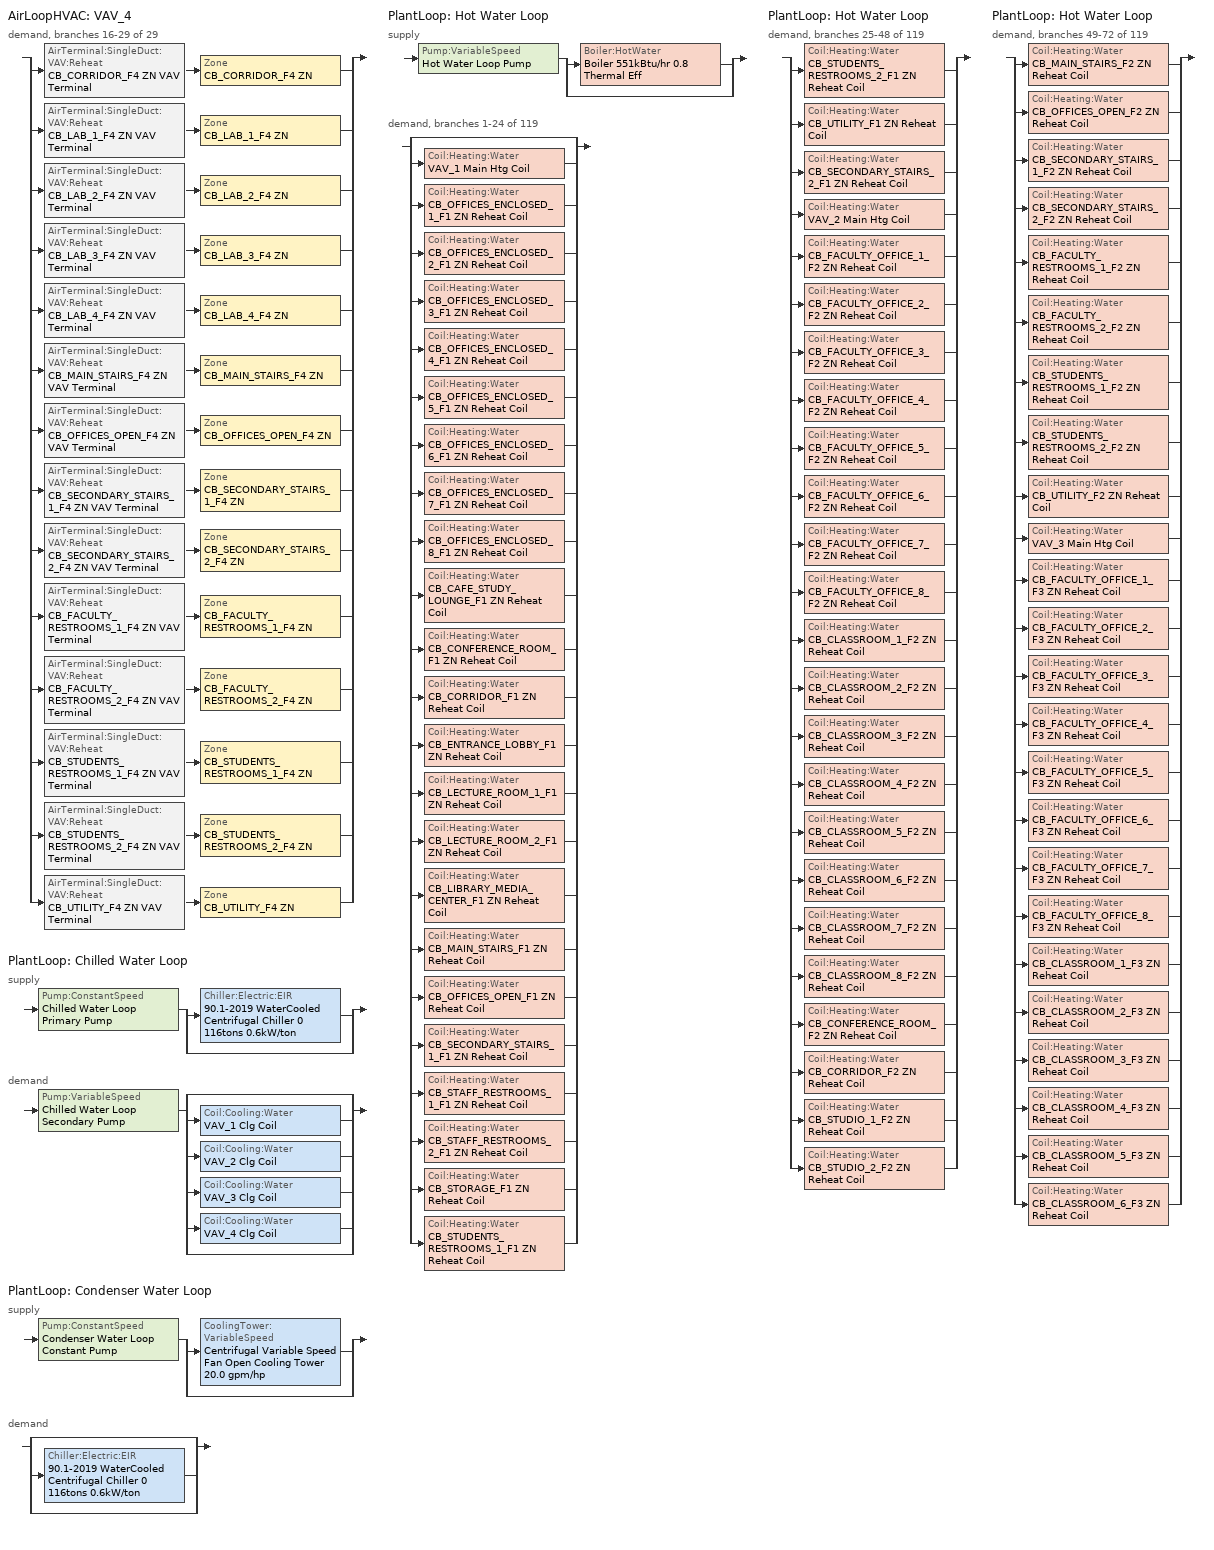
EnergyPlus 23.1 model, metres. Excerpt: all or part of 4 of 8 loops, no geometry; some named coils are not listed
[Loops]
AirLoopHVAC 'VAV_4'
 demand, branches 16-29 of 29: split
  | AirTerminal:SingleDuct:VAV:Reheat 'CB_CORRIDOR_F4 ZN VAV Terminal' > Zone 'CB_CORRIDOR_F4 ZN'
  | AirTerminal:SingleDuct:VAV:Reheat 'CB_LAB_1_F4 ZN VAV Terminal' > Zone 'CB_LAB_1_F4 ZN'
  | AirTerminal:SingleDuct:VAV:Reheat 'CB_LAB_2_F4 ZN VAV Terminal' > Zone 'CB_LAB_2_F4 ZN'
  | AirTerminal:SingleDuct:VAV:Reheat 'CB_LAB_3_F4 ZN VAV Terminal' > Zone 'CB_LAB_3_F4 ZN'
  | AirTerminal:SingleDuct:VAV:Reheat 'CB_LAB_4_F4 ZN VAV Terminal' > Zone 'CB_LAB_4_F4 ZN'
  | AirTerminal:SingleDuct:VAV:Reheat 'CB_MAIN_STAIRS_F4 ZN VAV Terminal' > Zone 'CB_MAIN_STAIRS_F4 ZN'
  | AirTerminal:SingleDuct:VAV:Reheat 'CB_OFFICES_OPEN_F4 ZN VAV Terminal' > Zone 'CB_OFFICES_OPEN_F4 ZN'
  | AirTerminal:SingleDuct:VAV:Reheat 'CB_SECONDARY_STAIRS_1_F4 ZN VAV Terminal' > Zone 'CB_SECONDARY_STAIRS_1_F4 ZN'
  | AirTerminal:SingleDuct:VAV:Reheat 'CB_SECONDARY_STAIRS_2_F4 ZN VAV Terminal' > Zone 'CB_SECONDARY_STAIRS_2_F4 ZN'
  | AirTerminal:SingleDuct:VAV:Reheat 'CB_FACULTY_RESTROOMS_1_F4 ZN VAV Terminal' > Zone 'CB_FACULTY_RESTROOMS_1_F4 ZN'
  | AirTerminal:SingleDuct:VAV:Reheat 'CB_FACULTY_RESTROOMS_2_F4 ZN VAV Terminal' > Zone 'CB_FACULTY_RESTROOMS_2_F4 ZN'
  | AirTerminal:SingleDuct:VAV:Reheat 'CB_STUDENTS_RESTROOMS_1_F4 ZN VAV Terminal' > Zone 'CB_STUDENTS_RESTROOMS_1_F4 ZN'
  | AirTerminal:SingleDuct:VAV:Reheat 'CB_STUDENTS_RESTROOMS_2_F4 ZN VAV Terminal' > Zone 'CB_STUDENTS_RESTROOMS_2_F4 ZN'
  | AirTerminal:SingleDuct:VAV:Reheat 'CB_UTILITY_F4 ZN VAV Terminal' > Zone 'CB_UTILITY_F4 ZN'
PlantLoop 'Chilled Water Loop'
 supply: Pump:ConstantSpeed 'Chilled Water Loop Primary Pump' > split
  | Chiller:Electric:EIR '90.1-2019 WaterCooled  Centrifugal Chiller 0 116tons 0.6kW/ton'
  | bypass
 demand: Pump:VariableSpeed 'Chilled Water Loop Secondary Pump' > split
  | bypass
  | Coil:Cooling:Water 'VAV_1 Clg Coil'
  | Coil:Cooling:Water 'VAV_2 Clg Coil'
  | Coil:Cooling:Water 'VAV_3 Clg Coil'
  | Coil:Cooling:Water 'VAV_4 Clg Coil'
  | bypass
PlantLoop 'Condenser Water Loop'
 supply: Pump:ConstantSpeed 'Condenser Water Loop Constant Pump' > split
  | CoolingTower:VariableSpeed 'Centrifugal Variable Speed Fan Open Cooling Tower 20.0 gpm/hp'
  | bypass
 demand: split
  | bypass
  | Chiller:Electric:EIR '90.1-2019 WaterCooled  Centrifugal Chiller 0 116tons 0.6kW/ton'
  | bypass
PlantLoop 'Hot Water Loop'
 supply: Pump:VariableSpeed 'Hot Water Loop Pump' > split
  | Boiler:HotWater 'Boiler 551kBtu/hr 0.8 Thermal Eff'
  | bypass
 demand, branches 1-24 of 119: split
  | bypass
  | Coil:Heating:Water 'VAV_1 Main Htg Coil'
  | Coil:Heating:Water 'CB_OFFICES_ENCLOSED_1_F1 ZN Reheat Coil'
  | Coil:Heating:Water 'CB_OFFICES_ENCLOSED_2_F1 ZN Reheat Coil'
  | Coil:Heating:Water 'CB_OFFICES_ENCLOSED_3_F1 ZN Reheat Coil'
  | Coil:Heating:Water 'CB_OFFICES_ENCLOSED_4_F1 ZN Reheat Coil'
  | Coil:Heating:Water 'CB_OFFICES_ENCLOSED_5_F1 ZN Reheat Coil'
  | Coil:Heating:Water 'CB_OFFICES_ENCLOSED_6_F1 ZN Reheat Coil'
  | Coil:Heating:Water 'CB_OFFICES_ENCLOSED_7_F1 ZN Reheat Coil'
  | Coil:Heating:Water 'CB_OFFICES_ENCLOSED_8_F1 ZN Reheat Coil'
  | Coil:Heating:Water 'CB_CAFE_STUDY_LOUNGE_F1 ZN Reheat Coil'
  | Coil:Heating:Water 'CB_CONFERENCE_ROOM_F1 ZN Reheat Coil'
  | Coil:Heating:Water 'CB_CORRIDOR_F1 ZN Reheat Coil'
  | Coil:Heating:Water 'CB_ENTRANCE_LOBBY_F1 ZN Reheat Coil'
  | Coil:Heating:Water 'CB_LECTURE_ROOM_1_F1 ZN Reheat Coil'
  | Coil:Heating:Water 'CB_LECTURE_ROOM_2_F1 ZN Reheat Coil'
  | Coil:Heating:Water 'CB_LIBRARY_MEDIA_CENTER_F1 ZN Reheat Coil'
  | Coil:Heating:Water 'CB_MAIN_STAIRS_F1 ZN Reheat Coil'
  | Coil:Heating:Water 'CB_OFFICES_OPEN_F1 ZN Reheat Coil'
  | Coil:Heating:Water 'CB_SECONDARY_STAIRS_1_F1 ZN Reheat Coil'
  | Coil:Heating:Water 'CB_STAFF_RESTROOMS_1_F1 ZN Reheat Coil'
  | Coil:Heating:Water 'CB_STAFF_RESTROOMS_2_F1 ZN Reheat Coil'
  | Coil:Heating:Water 'CB_STORAGE_F1 ZN Reheat Coil'
  | Coil:Heating:Water 'CB_STUDENTS_RESTROOMS_1_F1 ZN Reheat Coil'
PlantLoop 'Hot Water Loop'
 demand, branches 25-48 of 119: split
  | Coil:Heating:Water 'CB_STUDENTS_RESTROOMS_2_F1 ZN Reheat Coil'
  | Coil:Heating:Water 'CB_UTILITY_F1 ZN Reheat Coil'
  | Coil:Heating:Water 'CB_SECONDARY_STAIRS_2_F1 ZN Reheat Coil'
  | Coil:Heating:Water 'VAV_2 Main Htg Coil'
  | Coil:Heating:Water 'CB_FACULTY_OFFICE_1_F2 ZN Reheat Coil'
  | Coil:Heating:Water 'CB_FACULTY_OFFICE_2_F2 ZN Reheat Coil'
  | Coil:Heating:Water 'CB_FACULTY_OFFICE_3_F2 ZN Reheat Coil'
  | Coil:Heating:Water 'CB_FACULTY_OFFICE_4_F2 ZN Reheat Coil'
  | Coil:Heating:Water 'CB_FACULTY_OFFICE_5_F2 ZN Reheat Coil'
  | Coil:Heating:Water 'CB_FACULTY_OFFICE_6_F2 ZN Reheat Coil'
  | Coil:Heating:Water 'CB_FACULTY_OFFICE_7_F2 ZN Reheat Coil'
  | Coil:Heating:Water 'CB_FACULTY_OFFICE_8_F2 ZN Reheat Coil'
  | Coil:Heating:Water 'CB_CLASSROOM_1_F2 ZN Reheat Coil'
  | Coil:Heating:Water 'CB_CLASSROOM_2_F2 ZN Reheat Coil'
  | Coil:Heating:Water 'CB_CLASSROOM_3_F2 ZN Reheat Coil'
  | Coil:Heating:Water 'CB_CLASSROOM_4_F2 ZN Reheat Coil'
  | Coil:Heating:Water 'CB_CLASSROOM_5_F2 ZN Reheat Coil'
  | Coil:Heating:Water 'CB_CLASSROOM_6_F2 ZN Reheat Coil'
  | Coil:Heating:Water 'CB_CLASSROOM_7_F2 ZN Reheat Coil'
  | Coil:Heating:Water 'CB_CLASSROOM_8_F2 ZN Reheat Coil'
  | Coil:Heating:Water 'CB_CONFERENCE_ROOM_F2 ZN Reheat Coil'
  | Coil:Heating:Water 'CB_CORRIDOR_F2 ZN Reheat Coil'
  | Coil:Heating:Water 'CB_STUDIO_1_F2 ZN Reheat Coil'
  | Coil:Heating:Water 'CB_STUDIO_2_F2 ZN Reheat Coil'
PlantLoop 'Hot Water Loop'
 demand, branches 49-72 of 119: split
  | Coil:Heating:Water 'CB_MAIN_STAIRS_F2 ZN Reheat Coil'
  | Coil:Heating:Water 'CB_OFFICES_OPEN_F2 ZN Reheat Coil'
  | Coil:Heating:Water 'CB_SECONDARY_STAIRS_1_F2 ZN Reheat Coil'
  | Coil:Heating:Water 'CB_SECONDARY_STAIRS_2_F2 ZN Reheat Coil'
  | Coil:Heating:Water 'CB_FACULTY_RESTROOMS_1_F2 ZN Reheat Coil'
  | Coil:Heating:Water 'CB_FACULTY_RESTROOMS_2_F2 ZN Reheat Coil'
  | Coil:Heating:Water 'CB_STUDENTS_RESTROOMS_1_F2 ZN Reheat Coil'
  | Coil:Heating:Water 'CB_STUDENTS_RESTROOMS_2_F2 ZN Reheat Coil'
  | Coil:Heating:Water 'CB_UTILITY_F2 ZN Reheat Coil'
  | Coil:Heating:Water 'VAV_3 Main Htg Coil'
  | Coil:Heating:Water 'CB_FACULTY_OFFICE_1_F3 ZN Reheat Coil'
  | Coil:Heating:Water 'CB_FACULTY_OFFICE_2_F3 ZN Reheat Coil'
  | Coil:Heating:Water 'CB_FACULTY_OFFICE_3_F3 ZN Reheat Coil'
  | Coil:Heating:Water 'CB_FACULTY_OFFICE_4_F3 ZN Reheat Coil'
  | Coil:Heating:Water 'CB_FACULTY_OFFICE_5_F3 ZN Reheat Coil'
  | Coil:Heating:Water 'CB_FACULTY_OFFICE_6_F3 ZN Reheat Coil'
  | Coil:Heating:Water 'CB_FACULTY_OFFICE_7_F3 ZN Reheat Coil'
  | Coil:Heating:Water 'CB_FACULTY_OFFICE_8_F3 ZN Reheat Coil'
  | Coil:Heating:Water 'CB_CLASSROOM_1_F3 ZN Reheat Coil'
  | Coil:Heating:Water 'CB_CLASSROOM_2_F3 ZN Reheat Coil'
  | Coil:Heating:Water 'CB_CLASSROOM_3_F3 ZN Reheat Coil'
  | Coil:Heating:Water 'CB_CLASSROOM_4_F3 ZN Reheat Coil'
  | Coil:Heating:Water 'CB_CLASSROOM_5_F3 ZN Reheat Coil'
  | Coil:Heating:Water 'CB_CLASSROOM_6_F3 ZN Reheat Coil'
[ZoneControl:Thermostat] Temperature Difference Between Cutout And Setpoint {deltaC}=0
Name | Zone or ZoneList | Control Type Schedule | Control 1
CB_CORRIDOR_F4 ZN Thermostat | CB_CORRIDOR_F4 ZN | CB_CORRIDOR_F4 ZN Thermostat Schedule | College - Corridor Thermostat 5
CB_FACULTY_RESTROOMS_1_F4 ZN Thermostat | CB_FACULTY_RESTROOMS_1_F4 ZN | CB_FACULTY_RESTROOMS_1_F4 ZN Thermostat Schedule | College - Restroom Thermostat 3
CB_FACULTY_RESTROOMS_2_F4 ZN Thermostat | CB_FACULTY_RESTROOMS_2_F4 ZN | CB_FACULTY_RESTROOMS_2_F4 ZN Thermostat Schedule | College - Restroom Thermostat 6
CB_LAB_1_F4 ZN Thermostat | CB_LAB_1_F4 ZN | CB_LAB_1_F4 ZN Thermostat Schedule | College - Laboratory Thermostat 1
CB_LAB_2_F4 ZN Thermostat | CB_LAB_2_F4 ZN | CB_LAB_2_F4 ZN Thermostat Schedule | College - Laboratory Thermostat 2
CB_LAB_3_F4 ZN Thermostat | CB_LAB_3_F4 ZN | CB_LAB_3_F4 ZN Thermostat Schedule | College - Laboratory Thermostat 3
CB_LAB_4_F4 ZN Thermostat | CB_LAB_4_F4 ZN | CB_LAB_4_F4 ZN Thermostat Schedule | College - Laboratory Thermostat 4
CB_MAIN_STAIRS_F4 ZN Thermostat | CB_MAIN_STAIRS_F4 ZN | CB_MAIN_STAIRS_F4 ZN Thermostat Schedule | College - Stairs Thermostat 4
CB_OFFICES_OPEN_F4 ZN Thermostat | CB_OFFICES_OPEN_F4 ZN | CB_OFFICES_OPEN_F4 ZN Thermostat Schedule | College - Office Thermostat 36
CB_SECONDARY_STAIRS_1_F4 ZN Thermostat | CB_SECONDARY_STAIRS_1_F4 ZN | CB_SECONDARY_STAIRS_1_F4 ZN Thermostat Schedule | College - Stairs Thermostat 8
CB_SECONDARY_STAIRS_2_F4 ZN Thermostat | CB_SECONDARY_STAIRS_2_F4 ZN | CB_SECONDARY_STAIRS_2_F4 ZN Thermostat Schedule | College - Stairs Thermostat 12
CB_STUDENTS_RESTROOMS_1_F4 ZN Thermostat | CB_STUDENTS_RESTROOMS_1_F4 ZN | CB_STUDENTS_RESTROOMS_1_F4 ZN Thermostat Schedule | College - Restroom Thermostat 12
CB_STUDENTS_RESTROOMS_2_F4 ZN Thermostat | CB_STUDENTS_RESTROOMS_2_F4 ZN | CB_STUDENTS_RESTROOMS_2_F4 ZN Thermostat Schedule | College - Restroom Thermostat 16
CB_UTILITY_F4 ZN Thermostat | CB_UTILITY_F4 ZN | CB_UTILITY_F4 ZN Thermostat Schedule | College - Utility Thermostat 4
[ThermostatSetpoint:DualSetpoint]
Name | Heating Setpoint Temperature Schedule | Cooling Setpoint Temperature Schedule
College - Corridor Thermostat 5; College - Laboratory Thermostat 1; College - Laboratory Thermostat 2; College - Laboratory Thermostat 3; College - Laboratory Thermostat 4; College - Stairs Thermostat 4; College - Stairs Thermostat 8; College - Stairs Thermostat 12 | College HTGSETP_SCH | College CLGSETP_SCH
College - Restroom Thermostat 3; College - Restroom Thermostat 6; College - Restroom Thermostat 12; College - Restroom Thermostat 16; College - Utility Thermostat 4 | College HTGSETP_SCH_SETBACK | College CLGSETP_SCH_SETUP
College - Office Thermostat 36 | College HTGSETP_SCH - occupant standby mode | College CLGSETP_SCH - occupant standby mode
[AirTerminal:SingleDuct:VAV:Reheat] Availability Schedule=Always On Discrete; Maximum Air Flow Rate {m3/s}=Autosize; Fixed Minimum Air Flow Rate {m3/s}=0; Maximum Hot Water or Steam Flow Rate {m3/s}=Autosize; Minimum Hot Water or Steam Flow Rate {m3/s}=0; Convergence Tolerance=0.001; Damper Heating Action=ReverseWithLimits; Maximum Flow per Zone Floor Area During Reheat {m3/s-m2}=Autocalculate; Maximum Flow Fraction During Reheat=0.5; Maximum Reheat Air Temperature {C}=40
Name | Zone Minimum Air Flow Input Method | Constant Minimum Air Flow Fraction | Reheat Coil | Minimum Air Flow Fraction Schedule
CB_CORRIDOR_F4 ZN VAV Terminal | Constant | 0.078 | CB_CORRIDOR_F4 ZN Reheat Coil
CB_FACULTY_RESTROOMS_1_F4 ZN VAV Terminal | Constant | 0.01 | CB_FACULTY_RESTROOMS_1_F4 ZN Reheat Coil
CB_FACULTY_RESTROOMS_2_F4 ZN VAV Terminal | Constant | 0.01 | CB_FACULTY_RESTROOMS_2_F4 ZN Reheat Coil
CB_LAB_1_F4 ZN VAV Terminal | Constant | 0.01 | CB_LAB_1_F4 ZN Reheat Coil
CB_LAB_2_F4 ZN VAV Terminal | Constant | 0.01 | CB_LAB_2_F4 ZN Reheat Coil
CB_LAB_3_F4 ZN VAV Terminal | Constant | 0.01 | CB_LAB_3_F4 ZN Reheat Coil
CB_LAB_4_F4 ZN VAV Terminal | Constant | 0.01 | CB_LAB_4_F4 ZN Reheat Coil
CB_MAIN_STAIRS_F4 ZN VAV Terminal | Constant | 0.057 | CB_MAIN_STAIRS_F4 ZN Reheat Coil
CB_OFFICES_OPEN_F4 ZN VAV Terminal | Scheduled | 0 | CB_OFFICES_OPEN_F4 ZN Reheat Coil | CB_OFFICES_OPEN_F4 ZN VAV Terminal - MDP - adjusted
CB_SECONDARY_STAIRS_1_F4 ZN VAV Terminal | Constant | 0.03 | CB_SECONDARY_STAIRS_1_F4 ZN Reheat Coil
CB_SECONDARY_STAIRS_2_F4 ZN VAV Terminal | Constant | 0.035 | CB_SECONDARY_STAIRS_2_F4 ZN Reheat Coil
CB_STUDENTS_RESTROOMS_1_F4 ZN VAV Terminal | Constant | 0.01 | CB_STUDENTS_RESTROOMS_1_F4 ZN Reheat Coil
CB_STUDENTS_RESTROOMS_2_F4 ZN VAV Terminal | Constant | 0.01 | CB_STUDENTS_RESTROOMS_2_F4 ZN Reheat Coil
CB_UTILITY_F4 ZN VAV Terminal | Constant | 0.069 | CB_UTILITY_F4 ZN Reheat Coil
[Coil:Heating:Water] Availability Schedule=Always On Discrete; U-Factor Times Area Value {W/K}=Autosize; Maximum Water Flow Rate {m3/s}=Autosize; Performance Input Method=UFactorTimesAreaAndDesignWaterFlowRate; Rated Capacity {W}=Autosize; Rated Inlet Water Temperature {C}=82.2222; Rated Inlet Air Temperature {C}=12.7778; Rated Outlet Water Temperature {C}=71.1111; Rated Outlet Air Temperature {C}=40; Rated Ratio for Air and Water Convection=0.5
CB_CAFE_STUDY_LOUNGE_F1 ZN Reheat Coil; CB_CLASSROOM_1_F2 ZN Reheat Coil; CB_CLASSROOM_1_F3 ZN Reheat Coil; CB_CLASSROOM_2_F2 ZN Reheat Coil; CB_CLASSROOM_2_F3 ZN Reheat Coil; CB_CLASSROOM_3_F2 ZN Reheat Coil; CB_CLASSROOM_3_F3 ZN Reheat Coil; CB_CLASSROOM_4_F2 ZN Reheat Coil; CB_CLASSROOM_4_F3 ZN Reheat Coil; CB_CLASSROOM_5_F2 ZN Reheat Coil; CB_CLASSROOM_5_F3 ZN Reheat Coil; CB_CLASSROOM_6_F2 ZN Reheat Coil; CB_CLASSROOM_6_F3 ZN Reheat Coil; CB_CLASSROOM_7_F2 ZN Reheat Coil; CB_CLASSROOM_8_F2 ZN Reheat Coil; CB_CONFERENCE_ROOM_F1 ZN Reheat Coil; CB_CONFERENCE_ROOM_F2 ZN Reheat Coil; CB_CORRIDOR_F1 ZN Reheat Coil; CB_CORRIDOR_F2 ZN Reheat Coil; CB_ENTRANCE_LOBBY_F1 ZN Reheat Coil; CB_FACULTY_OFFICE_1_F2 ZN Reheat Coil; CB_FACULTY_OFFICE_1_F3 ZN Reheat Coil; CB_FACULTY_OFFICE_2_F2 ZN Reheat Coil; CB_FACULTY_OFFICE_2_F3 ZN Reheat Coil; CB_FACULTY_OFFICE_3_F2 ZN Reheat Coil; CB_FACULTY_OFFICE_3_F3 ZN Reheat Coil; CB_FACULTY_OFFICE_4_F2 ZN Reheat Coil; CB_FACULTY_OFFICE_4_F3 ZN Reheat Coil; CB_FACULTY_OFFICE_5_F2 ZN Reheat Coil; CB_FACULTY_OFFICE_5_F3 ZN Reheat Coil; CB_FACULTY_OFFICE_6_F2 ZN Reheat Coil; CB_FACULTY_OFFICE_6_F3 ZN Reheat Coil; CB_FACULTY_OFFICE_7_F2 ZN Reheat Coil; CB_FACULTY_OFFICE_7_F3 ZN Reheat Coil; CB_FACULTY_OFFICE_8_F2 ZN Reheat Coil; CB_FACULTY_OFFICE_8_F3 ZN Reheat Coil; CB_FACULTY_RESTROOMS_1_F2 ZN Reheat Coil; CB_FACULTY_RESTROOMS_2_F2 ZN Reheat Coil; CB_LECTURE_ROOM_1_F1 ZN Reheat Coil; CB_LECTURE_ROOM_2_F1 ZN Reheat Coil; CB_LIBRARY_MEDIA_CENTER_F1 ZN Reheat Coil; CB_MAIN_STAIRS_F1 ZN Reheat Coil; CB_MAIN_STAIRS_F2 ZN Reheat Coil; CB_OFFICES_ENCLOSED_1_F1 ZN Reheat Coil; CB_OFFICES_ENCLOSED_2_F1 ZN Reheat Coil; CB_OFFICES_ENCLOSED_3_F1 ZN Reheat Coil; CB_OFFICES_ENCLOSED_4_F1 ZN Reheat Coil; CB_OFFICES_ENCLOSED_5_F1 ZN Reheat Coil; CB_OFFICES_ENCLOSED_6_F1 ZN Reheat Coil; CB_OFFICES_ENCLOSED_7_F1 ZN Reheat Coil; CB_OFFICES_ENCLOSED_8_F1 ZN Reheat Coil; CB_OFFICES_OPEN_F1 ZN Reheat Coil; CB_OFFICES_OPEN_F2 ZN Reheat Coil; CB_SECONDARY_STAIRS_1_F1 ZN Reheat Coil; CB_SECONDARY_STAIRS_1_F2 ZN Reheat Coil; CB_SECONDARY_STAIRS_2_F1 ZN Reheat Coil; CB_SECONDARY_STAIRS_2_F2 ZN Reheat Coil; CB_STAFF_RESTROOMS_1_F1 ZN Reheat Coil; CB_STAFF_RESTROOMS_2_F1 ZN Reheat Coil; CB_STORAGE_F1 ZN Reheat Coil; CB_STUDENTS_RESTROOMS_1_F1 ZN Reheat Coil; CB_STUDENTS_RESTROOMS_1_F2 ZN Reheat Coil; CB_STUDENTS_RESTROOMS_2_F1 ZN Reheat Coil; CB_STUDENTS_RESTROOMS_2_F2 ZN Reheat Coil; CB_STUDIO_1_F2 ZN Reheat Coil; CB_STUDIO_2_F2 ZN Reheat Coil; CB_UTILITY_F1 ZN Reheat Coil; CB_UTILITY_F2 ZN Reheat Coil
[Zone equipment]
CB_CORRIDOR_F4 ZN: CB_CORRIDOR_F4 ZN VAV Terminal
CB_FACULTY_RESTROOMS_1_F4 ZN: CB_FACULTY_RESTROOMS_1_F4 ZN VAV Terminal
CB_FACULTY_RESTROOMS_2_F4 ZN: CB_FACULTY_RESTROOMS_2_F4 ZN VAV Terminal
CB_LAB_1_F4 ZN: CB_LAB_1_F4 ZN VAV Terminal
CB_LAB_2_F4 ZN: CB_LAB_2_F4 ZN VAV Terminal
CB_LAB_3_F4 ZN: CB_LAB_3_F4 ZN VAV Terminal
CB_LAB_4_F4 ZN: CB_LAB_4_F4 ZN VAV Terminal
CB_MAIN_STAIRS_F4 ZN: CB_MAIN_STAIRS_F4 ZN VAV Terminal
CB_OFFICES_OPEN_F4 ZN: CB_OFFICES_OPEN_F4 ZN VAV Terminal
CB_SECONDARY_STAIRS_1_F4 ZN: CB_SECONDARY_STAIRS_1_F4 ZN VAV Terminal
CB_SECONDARY_STAIRS_2_F4 ZN: CB_SECONDARY_STAIRS_2_F4 ZN VAV Terminal
CB_STUDENTS_RESTROOMS_1_F4 ZN: CB_STUDENTS_RESTROOMS_1_F4 ZN VAV Terminal
CB_STUDENTS_RESTROOMS_2_F4 ZN: CB_STUDENTS_RESTROOMS_2_F4 ZN VAV Terminal
CB_UTILITY_F4 ZN: CB_UTILITY_F4 ZN VAV Terminal
[Sizing:Zone] Zone Cooling Design Supply Air Temperature Input Method=SupplyAirTemperature; Zone Cooling Design Supply Air Temperature {C}=12.7778; Zone Cooling Design Supply Air Temperature Difference {deltaC}=11.11; Zone Heating Design Supply Air Temperature Input Method=SupplyAirTemperature; Zone Heating Design Supply Air Temperature {C}=40; Zone Heating Design Supply Air Temperature Difference {deltaC}=11.11; Zone Cooling Design Supply Air Humidity Ratio {kgWater/kgDryAir}=0.0085; Zone Heating Design Supply Air Humidity Ratio {kgWater/kgDryAir}=0.008; Cooling Design Air Flow Method=DesignDayWithLimit; Cooling Design Air Flow Rate {m3/s}=0; Cooling Minimum Air Flow per Zone Floor Area {m3/s-m2}=0.000762; Cooling Minimum Air Flow {m3/s}=0; Cooling Minimum Air Flow Fraction=0; Heating Design Air Flow Method=DesignDay; Heating Design Air Flow Rate {m3/s}=0; Heating Maximum Air Flow per Zone Floor Area {m3/s-m2}=0.002032; Heating Maximum Air Flow {m3/s}=0.141576; Heating Maximum Air Flow Fraction=0.3; Account for Dedicated Outdoor Air System=No; Zone Load Sizing Method=Sensible Load Only No Latent Load; Zone Latent Cooling Design Supply Air Humidity Ratio Input Method=HumidityRatioDifference; Zone Cooling Design Supply Air Humidity Ratio Difference {kgWater/kgDryAir}=0.005; Zone Latent Heating Design Supply Air Humidity Ratio Input Method=HumidityRatioDifference; Zone Humidification Design Supply Air Humidity Ratio Difference {kgWater/kgDryAir}=0.005
Name | Design Specification Outdoor Air Object | Design Specification Zone Air Distribution Object
CB_CORRIDOR_F4 ZN | CB_CORRIDOR_F4 ZN DSOA Space List | CB_CORRIDOR_F4 ZN Design Spec Zone Air Dist
CB_FACULTY_RESTROOMS_1_F4 ZN | CB_FACULTY_RESTROOMS_1_F4 ZN DSOA Space List | CB_FACULTY_RESTROOMS_1_F4 ZN Design Spec Zone Air Dist
CB_FACULTY_RESTROOMS_2_F4 ZN | CB_FACULTY_RESTROOMS_2_F4 ZN DSOA Space List | CB_FACULTY_RESTROOMS_2_F4 ZN Design Spec Zone Air Dist
CB_LAB_1_F4 ZN | CB_LAB_1_F4 ZN DSOA Space List | CB_LAB_1_F4 ZN Design Spec Zone Air Dist
CB_LAB_2_F4 ZN | CB_LAB_2_F4 ZN DSOA Space List | CB_LAB_2_F4 ZN Design Spec Zone Air Dist
CB_LAB_3_F4 ZN | CB_LAB_3_F4 ZN DSOA Space List | CB_LAB_3_F4 ZN Design Spec Zone Air Dist
CB_LAB_4_F4 ZN | CB_LAB_4_F4 ZN DSOA Space List | CB_LAB_4_F4 ZN Design Spec Zone Air Dist
CB_MAIN_STAIRS_F4 ZN | CB_MAIN_STAIRS_F4 ZN DSOA Space List | CB_MAIN_STAIRS_F4 ZN Design Spec Zone Air Dist
CB_OFFICES_OPEN_F4 ZN | CB_OFFICES_OPEN_F4 ZN DSOA Space List | CB_OFFICES_OPEN_F4 ZN Design Spec Zone Air Dist
CB_SECONDARY_STAIRS_1_F4 ZN | CB_SECONDARY_STAIRS_1_F4 ZN DSOA Space List | CB_SECONDARY_STAIRS_1_F4 ZN Design Spec Zone Air Dist
CB_SECONDARY_STAIRS_2_F4 ZN | CB_SECONDARY_STAIRS_2_F4 ZN DSOA Space List | CB_SECONDARY_STAIRS_2_F4 ZN Design Spec Zone Air Dist
CB_STUDENTS_RESTROOMS_1_F4 ZN | CB_STUDENTS_RESTROOMS_1_F4 ZN DSOA Space List | CB_STUDENTS_RESTROOMS_1_F4 ZN Design Spec Zone Air Dist
CB_STUDENTS_RESTROOMS_2_F4 ZN | CB_STUDENTS_RESTROOMS_2_F4 ZN DSOA Space List | CB_STUDENTS_RESTROOMS_2_F4 ZN Design Spec Zone Air Dist
CB_UTILITY_F4 ZN | CB_UTILITY_F4 ZN DSOA Space List | CB_UTILITY_F4 ZN Design Spec Zone Air Dist
[DesignSpecification:ZoneAirDistribution] Minimum Zone Ventilation Efficiency=0.6
CB_CORRIDOR_F4 ZN Design Spec Zone Air Dist; CB_FACULTY_RESTROOMS_1_F4 ZN Design Spec Zone Air Dist; CB_FACULTY_RESTROOMS_2_F4 ZN Design Spec Zone Air Dist; CB_LAB_1_F4 ZN Design Spec Zone Air Dist; CB_LAB_2_F4 ZN Design Spec Zone Air Dist; CB_LAB_3_F4 ZN Design Spec Zone Air Dist; CB_LAB_4_F4 ZN Design Spec Zone Air Dist; CB_MAIN_STAIRS_F4 ZN Design Spec Zone Air Dist; CB_OFFICES_OPEN_F4 ZN Design Spec Zone Air Dist; CB_SECONDARY_STAIRS_1_F4 ZN Design Spec Zone Air Dist; CB_SECONDARY_STAIRS_2_F4 ZN Design Spec Zone Air Dist; CB_STUDENTS_RESTROOMS_1_F4 ZN Design Spec Zone Air Dist; CB_STUDENTS_RESTROOMS_2_F4 ZN Design Spec Zone Air Dist; CB_UTILITY_F4 ZN Design Spec Zone Air Dist
[DesignSpecification:OutdoorAir] Outdoor Air Method=Sum; Outdoor Air Flow per Zone {m3/s}=0; Outdoor Air Flow Air Changes per Hour {1/hr}=0
Name | Outdoor Air Flow per Person {m3/s-person} | Outdoor Air Flow per Zone Floor Area {m3/s-m2}
College - Corridor Ventilation; College - Stairs Ventilation; College - Utility Ventilation | 0 | 0.0001016
College - Office Ventilation | 0.00235974 | 0
College - Restroom Ventilation | 0.0353961 | 0
College - Laboratory Ventilation | 0 | 0
[DesignSpecification:OutdoorAir:SpaceList]
Name | Space Name 1 | Space Design Specification Outdoor Air Object Name 1
CB_CORRIDOR_F4 ZN DSOA Space List | CB_CORRIDOR_F4 | College - Corridor Ventilation
CB_FACULTY_RESTROOMS_1_F4 ZN DSOA Space List | CB_FACULTY_RESTROOMS_1_F4 | College - Restroom Ventilation
CB_FACULTY_RESTROOMS_2_F4 ZN DSOA Space List | CB_FACULTY_RESTROOMS_2_F4 | College - Restroom Ventilation
CB_LAB_1_F4 ZN DSOA Space List | CB_LAB_1_F4 | College - Laboratory Ventilation
CB_LAB_2_F4 ZN DSOA Space List | CB_LAB_2_F4 | College - Laboratory Ventilation
CB_LAB_3_F4 ZN DSOA Space List | CB_LAB_3_F4 | College - Laboratory Ventilation
CB_LAB_4_F4 ZN DSOA Space List | CB_LAB_4_F4 | College - Laboratory Ventilation
CB_MAIN_STAIRS_F4 ZN DSOA Space List | CB_MAIN_STAIRS_F4 | College - Stairs Ventilation
CB_OFFICES_OPEN_F4 ZN DSOA Space List | CB_OFFICES_OPEN_F4 | College - Office Ventilation
CB_SECONDARY_STAIRS_1_F4 ZN DSOA Space List | CB_SECONDARY_STAIRS_1_F4 | College - Stairs Ventilation
CB_SECONDARY_STAIRS_2_F4 ZN DSOA Space List | CB_SECONDARY_STAIRS_2_F4 | College - Stairs Ventilation
CB_STUDENTS_RESTROOMS_1_F4 ZN DSOA Space List | CB_STUDENTS_RESTROOMS_1_F4 | College - Restroom Ventilation
CB_STUDENTS_RESTROOMS_2_F4 ZN DSOA Space List | CB_STUDENTS_RESTROOMS_2_F4 | College - Restroom Ventilation
CB_UTILITY_F4 ZN DSOA Space List | CB_UTILITY_F4 | College - Utility Ventilation
[SetpointManager:Scheduled] Control Variable=Temperature
Name | Schedule | Setpoint Node or NodeList
Chilled Water Loop Setpoint Manager | Chilled Water Loop Temp - 44F | Chilled Water Loop Supply Outlet Node
Hot Water Loop Setpoint Manager | Hot Water Loop Temp - 180F | Hot Water Loop Supply Outlet Node
[PlantLoop] Fluid Type=Water; Maximum Loop Flow Rate {m3/s}=Autosize; Minimum Loop Flow Rate {m3/s}=0; Plant Loop Volume {m3}=Autocalculate; Load Distribution Scheme=Optimal; Plant Loop Demand Calculation Scheme=SingleSetpoint
Name | Plant Equipment Operation Scheme | Maximum Loop Temperature {C} | Minimum Loop Temperature {C} | Common Pipe Simulation
Chilled Water Loop | Chilled Water Loop Operation Schemes | 40 | 1 | CommonPipe
Condenser Water Loop | Condenser Water Loop Operation Schemes | 80 | 5 | None
Hot Water Loop | Hot Water Loop Operation Schemes | 100 | 10 | None
[Sizing:Plant]
Name | Loop Type | Design Loop Exit Temperature {C} | Loop Design Temperature Difference {deltaC} | Sizing Option | Zone Timesteps in Averaging Window | Coincident Sizing Factor Mode
Chilled Water Loop | Cooling | 6.66667 | 5.61111 | NonCoincident | 1 | None
Condenser Water Loop | Condenser | 29.4444 | 5.55556 | Coincident | 6 | GlobalCoolingSizingFactor
Hot Water Loop | Heating | 82.2222 | 11.1111 | NonCoincident | 1 | None
[Pump:ConstantSpeed] Design Flow Rate {m3/s}=Autosize; Design Power Consumption {W}=Autosize; Fraction of Motor Inefficiencies to Fluid Stream=0; Pump Control Type=Intermittent; Design Power Sizing Method=PowerPerFlowPerPressure; Design Electric Power per Unit Flow Rate {W/(m3/s)}=348701.1; Design Shaft Power per Unit Flow Rate per Unit Head {W-s/m3-Pa}=1.28205
Name | Design Pump Head {Pa} | Motor Efficiency
Chilled Water Loop Primary Pump | 44836 | 0.874515
Condenser Water Loop Constant Pump | 148557 | 0.927087
[Chiller:Electric:EIR]
90.1-2019 WaterCooled  Centrifugal Chiller 0 116tons 0.6kW/ton: Reference Capacity {W}=Autosize; Reference COP {W/W}=5.76557; Reference Leaving Chilled Water Temperature {C}=6.66667; Reference Entering Condenser Fluid Temperature {C}=35; Reference Chilled Water Flow Rate {m3/s}=Autosize; Reference Condenser Fluid Flow Rate {m3/s}=Autosize; Cooling Capacity Function of Temperature Curve=WaterCooled_Centrifugal_Chiller_2010_PathA_CAPFT; Electric Input to Cooling Output Ratio Function of Temperature Curve=WaterCooled_Centrifugal_Chiller_2010_PathA_EIRFT; Electric Input to Cooling Output Ratio Function of Part Load Ratio Curve=ChlrWtrCentPathAAllEIRRatio_fQRatio; Minimum Part Load Ratio=0.15; Maximum Part Load Ratio=1; Optimum Part Load Ratio=1; Minimum Unloading Ratio=0.25; Condenser Type=WaterCooled; Condenser Fan Power Ratio {W/W}=0; Fraction of Compressor Electric Consumption Rejected by Condenser=1; Leaving Chilled Water Lower Temperature Limit {C}=2.22222; Chiller Flow Mode=ConstantFlow; Sizing Factor=1; Basin Heater Capacity {W/K}=0; Basin Heater Setpoint Temperature {C}=10; Condenser Heat Recovery Relative Capacity Fraction=1
[Pump:VariableSpeed] Design Maximum Flow Rate {m3/s}=Autosize; Design Power Consumption {W}=Autosize; Fraction of Motor Inefficiencies to Fluid Stream=0; Coefficient 1 of the Part Load Performance Curve=0; Design Minimum Flow Rate {m3/s}=0; Pump Control Type=Intermittent; Skin Loss Radiative Fraction=0.5; Design Power Sizing Method=PowerPerFlowPerPressure; Design Electric Power per Unit Flow Rate {W/(m3/s)}=348701.1; Design Shaft Power per Unit Flow Rate per Unit Head {W/((m3/s)-Pa)}=1.28205; Design Minimum Flow Rate Fraction=0
Name | Design Pump Head {Pa} | Motor Efficiency | Coefficient 2 of the Part Load Performance Curve | Coefficient 3 of the Part Load Performance Curve | Coefficient 4 of the Part Load Performance Curve
Chilled Water Loop Secondary Pump | 134508 | 0.904845 | 0.0205 | 0.4101 | 0.5753
Hot Water Loop Pump | 179344 | 0.874515 | 3.2485 | -4.7443 | 2.5294
[PlantEquipmentOperationSchemes] Control Scheme Schedule Name 1=Always On Discrete
Name | Control Scheme Object Type 1 | Control Scheme Name 1
Chilled Water Loop Operation Schemes | PlantEquipmentOperation:CoolingLoad | Chilled Water Loop Cooling Operation Scheme
Condenser Water Loop Operation Schemes | PlantEquipmentOperation:CoolingLoad | Condenser Water Loop Cooling Operation Scheme
Hot Water Loop Operation Schemes | PlantEquipmentOperation:HeatingLoad | Hot Water Loop Heating Operation Scheme
[PlantEquipmentOperation:CoolingLoad] Load Range Lower Limit 1 {W}=0; Load Range Upper Limit 1 {W}=1000000000
Name | Range Equipment List Name 1
Chilled Water Loop Cooling Operation Scheme | Chilled Water Loop Cooling Equipment List
Condenser Water Loop Cooling Operation Scheme | Condenser Water Loop Cooling Equipment List
[PlantEquipmentList]
Chilled Water Loop Cooling Equipment List: Chiller:Electric:EIR, 90.1-2019 WaterCooled  Centrifugal Chiller 0 116tons 0.6kW/ton
Condenser Water Loop Cooling Equipment List: CoolingTower:VariableSpeed, Centrifugal Variable Speed Fan Open Cooling Tower 20.0 gpm/hp
Hot Water Loop Heating Equipment List: Boiler:HotWater, Boiler 551kBtu/hr 0.8 Thermal Eff
[CoolingTower:VariableSpeed]
Centrifugal Variable Speed Fan Open Cooling Tower 20.0 gpm/hp: Model Type=CoolToolsCrossFlow; Design Inlet Air Wet-Bulb Temperature {C}=26.6667; Design Approach Temperature {deltaC}=2.77778; Design Range Temperature {deltaC}=5.55556; Design Water Flow Rate {m3/s}=Autosize; Design Air Flow Rate {m3/s}=Autosize; Design Fan Power {W}=13826.6; Fan Power Ratio Function of Air Flow Rate Ratio Curve=VSD-TWR-FAN-FPLR; Minimum Air Flow Rate Ratio=0.2; Fraction of Tower Capacity in Free Convection Regime=0.125; Basin Heater Capacity {W/K}=0; Basin Heater Setpoint Temperature {C}=2; Evaporation Loss Mode=SaturatedExit; Evaporation Loss Factor {percent/K}=0.2; Drift Loss Percent {percent}=0.008; Blowdown Calculation Mode=ConcentrationRatio; Blowdown Concentration Ratio=3; Number of Cells=2; Cell Control=MaximalCell; Sizing Factor=1
[SetpointManager:FollowOutdoorAirTemperature]
Condenser Water Loop Setpoint Manager Follow OATwb with 5.0F Approach: Control Variable=Temperature; Reference Temperature Type=OutdoorAirWetBulb; Offset Temperature Difference {deltaC}=2.77778; Maximum Setpoint Temperature {C}=29.4444; Minimum Setpoint Temperature {C}=21.1111; Setpoint Node or NodeList=Condenser Water Loop Supply Outlet Node
[Boiler:HotWater]
Boiler 551kBtu/hr 0.8 Thermal Eff: Fuel Type=NaturalGas; Nominal Capacity {W}=Autosize; Nominal Thermal Efficiency=0.8; Efficiency Curve Temperature Evaluation Variable=LeavingBoiler; Normalized Boiler Efficiency Curve=Boiler with No Minimum Turndown; Design Water Flow Rate {m3/s}=Autosize; Minimum Part Load Ratio=0; Maximum Part Load Ratio=1.2; Optimum Part Load Ratio=1; Water Outlet Upper Temperature Limit {C}=95; Boiler Flow Mode=LeavingSetpointModulated; Parasitic Electric Load {W}=0; Sizing Factor=1
[PlantEquipmentOperation:HeatingLoad]
Hot Water Loop Heating Operation Scheme: Load Range Lower Limit 1 {W}=0; Load Range Upper Limit 1 {W}=1000000000; Range Equipment List Name 1=Hot Water Loop Heating Equipment List
[Schedule:Day:Interval]
College HTGSETP_SCH Default|SmrDsn|Wknd|Hol Day; College HTGSETP_SCH Default; College HTGSETP_SCH Summer Design Day; College HTGSETP_SCH Summer Design Day 1; College HTGSETP_SCH_SETBACK Default|SmrDsn|Wknd|Hol Day; College HTGSETP_SCH_SETBACK Wkdy Day; College HTGSETP_SCH_SETBACK Default; College HTGSETP_SCH_SETBACK Summer Design Day: No, 24:00, 15.5556
College HTGSETP_SCH Wkdy Day: No, 06:00, 15.5556, 07:00, 17.7778, 08:00, 20, 21:00, 21.1111, 24:00, 15.5556
College HTGSETP_SCH Winter Design Day; College HTGSETP_SCH Winter Design Day 1; College HTGSETP_SCH_SETBACK Winter Design Day: No, 24:00, 21.1111
College CLGSETP_SCH Default|WntrDsn|Wknd|Hol Day; College CLGSETP_SCH Default; College CLGSETP_SCH Winter Design Day; College CLGSETP_SCH Winter Design Day 1: No, 18:00, 29.4444, 24:00, 29.4444
College CLGSETP_SCH Wkdy Day: No, 06:00, 29.4444, 07:00, 27.7778, 08:00, 25.5556, 21:00, 23.8889, 24:00, 29.4444
College CLGSETP_SCH Summer Design Day; College CLGSETP_SCH Summer Design Day 1; College CLGSETP_SCH_SETUP Summer Design Day: No, 24:00, 23.8889
College HTGSETP_SCH Default|SmrDsn|Wknd|Hol Day 1; College HTGSETP_SCH Default 1: No, 12:00, 15.5556, 13:00, 15, 24:00, 15.5556
College HTGSETP_SCH Wkdy Day 1: No, 06:00, 15.5556, 07:00, 17.7778, 08:00, 20, 12:00, 21.1111, 13:00, 20.5556, 21:00, 21.1111, 24:00, 15.5556
College CLGSETP_SCH Default|WntrDsn|Wknd|Hol Day 1; College CLGSETP_SCH Default 1: No, 12:00, 29.4444, 13:00, 30, 18:00, 29.4444, 24:00, 29.4444
College CLGSETP_SCH Wkdy Day 1: No, 06:00, 29.4444, 07:00, 27.7778, 08:00, 25.5556, 12:00, 23.8889, 13:00, 24.4444, 21:00, 23.8889, 24:00, 29.4444
College CLGSETP_SCH_SETUP Default|WntrDsn|Wknd|Hol Day; College CLGSETP_SCH_SETUP Wkdy Day; College CLGSETP_SCH_SETUP Default; College CLGSETP_SCH_SETUP Winter Design Day: No, 24:00, 29.4444
CB_OFFICES_OPEN_F4 ZN VAV Terminal - MDP Default 1: No, 12:00, 0.084, 13:00, 0.1, 24:00, 0.084
Chilled Water Loop Temp - 44F Default: No, 24:00, 6.66667
Hot Water Loop Temp - 180F Default: No, 24:00, 82.2222
[Schedule:Week:Daily]
College HTGSETP_SCH Week Rule - Jan1-Dec31: College HTGSETP_SCH Default|SmrDsn|Wknd|Hol Day, College HTGSETP_SCH Wkdy Day, College HTGSETP_SCH Wkdy Day, College HTGSETP_SCH Wkdy Day, College HTGSETP_SCH Wkdy Day, College HTGSETP_SCH Wkdy Day, College HTGSETP_SCH Default|SmrDsn|Wknd|Hol Day, College HTGSETP_SCH Default, College HTGSETP_SCH Summer Design Day, College HTGSETP_SCH Winter Design Day, College HTGSETP_SCH Default, College HTGSETP_SCH Default
College CLGSETP_SCH Week Rule - Jan1-Dec31: College CLGSETP_SCH Default|WntrDsn|Wknd|Hol Day, College CLGSETP_SCH Wkdy Day, College CLGSETP_SCH Wkdy Day, College CLGSETP_SCH Wkdy Day, College CLGSETP_SCH Wkdy Day, College CLGSETP_SCH Wkdy Day, College CLGSETP_SCH Default|WntrDsn|Wknd|Hol Day, College CLGSETP_SCH Default, College CLGSETP_SCH Summer Design Day, College CLGSETP_SCH Winter Design Day, College CLGSETP_SCH Default, College CLGSETP_SCH Default
College HTGSETP_SCH - occupant standby mode Week Rule - Jan1-Dec31: College HTGSETP_SCH Default|SmrDsn|Wknd|Hol Day 1, College HTGSETP_SCH Wkdy Day 1, College HTGSETP_SCH Wkdy Day 1, College HTGSETP_SCH Wkdy Day 1, College HTGSETP_SCH Wkdy Day 1, College HTGSETP_SCH Wkdy Day 1, College HTGSETP_SCH Default|SmrDsn|Wknd|Hol Day 1, College HTGSETP_SCH Default 1, College HTGSETP_SCH Summer Design Day 1, College HTGSETP_SCH Winter Design Day 1, College HTGSETP_SCH Default 1, College HTGSETP_SCH Default 1
College CLGSETP_SCH - occupant standby mode Week Rule - Jan1-Dec31: College CLGSETP_SCH Default|WntrDsn|Wknd|Hol Day 1, College CLGSETP_SCH Wkdy Day 1, College CLGSETP_SCH Wkdy Day 1, College CLGSETP_SCH Wkdy Day 1, College CLGSETP_SCH Wkdy Day 1, College CLGSETP_SCH Wkdy Day 1, College CLGSETP_SCH Default|WntrDsn|Wknd|Hol Day 1, College CLGSETP_SCH Default 1, College CLGSETP_SCH Summer Design Day 1, College CLGSETP_SCH Winter Design Day 1, College CLGSETP_SCH Default 1, College CLGSETP_SCH Default 1
College HTGSETP_SCH_SETBACK Week Rule - Jan1-Dec31: College HTGSETP_SCH_SETBACK Default|SmrDsn|Wknd|Hol Day, College HTGSETP_SCH_SETBACK Wkdy Day, College HTGSETP_SCH_SETBACK Wkdy Day, College HTGSETP_SCH_SETBACK Wkdy Day, College HTGSETP_SCH_SETBACK Wkdy Day, College HTGSETP_SCH_SETBACK Wkdy Day, College HTGSETP_SCH_SETBACK Default|SmrDsn|Wknd|Hol Day, College HTGSETP_SCH_SETBACK Default, College HTGSETP_SCH_SETBACK Summer Design Day, College HTGSETP_SCH_SETBACK Winter Design Day, College HTGSETP_SCH_SETBACK Default, College HTGSETP_SCH_SETBACK Default
College CLGSETP_SCH_SETUP Week Rule - Jan1-Dec31: College CLGSETP_SCH_SETUP Default|WntrDsn|Wknd|Hol Day, College CLGSETP_SCH_SETUP Wkdy Day, College CLGSETP_SCH_SETUP Wkdy Day, College CLGSETP_SCH_SETUP Wkdy Day, College CLGSETP_SCH_SETUP Wkdy Day, College CLGSETP_SCH_SETUP Wkdy Day, College CLGSETP_SCH_SETUP Default|WntrDsn|Wknd|Hol Day, College CLGSETP_SCH_SETUP Default, College CLGSETP_SCH_SETUP Summer Design Day, College CLGSETP_SCH_SETUP Winter Design Day, College CLGSETP_SCH_SETUP Default, College CLGSETP_SCH_SETUP Default
CB_OFFICES_OPEN_F4 ZN VAV Terminal - MDP - adjusted Week Rule - Jan1-Dec31: CB_OFFICES_OPEN_F4 ZN VAV Terminal - MDP Default 1, CB_OFFICES_OPEN_F4 ZN VAV Terminal - MDP Default 1, CB_OFFICES_OPEN_F4 ZN VAV Terminal - MDP Default 1, CB_OFFICES_OPEN_F4 ZN VAV Terminal - MDP Default 1, CB_OFFICES_OPEN_F4 ZN VAV Terminal - MDP Default 1, CB_OFFICES_OPEN_F4 ZN VAV Terminal - MDP Default 1, CB_OFFICES_OPEN_F4 ZN VAV Terminal - MDP Default 1, CB_OFFICES_OPEN_F4 ZN VAV Terminal - MDP Default 1, CB_OFFICES_OPEN_F4 ZN VAV Terminal - MDP Default 1, CB_OFFICES_OPEN_F4 ZN VAV Terminal - MDP Default 1, CB_OFFICES_OPEN_F4 ZN VAV Terminal - MDP Default 1, CB_OFFICES_OPEN_F4 ZN VAV Terminal - MDP Default 1
Chilled Water Loop Temp - 44F Week Rule - Jan1-Dec31: Chilled Water Loop Temp - 44F Default, Chilled Water Loop Temp - 44F Default, Chilled Water Loop Temp - 44F Default, Chilled Water Loop Temp - 44F Default, Chilled Water Loop Temp - 44F Default, Chilled Water Loop Temp - 44F Default, Chilled Water Loop Temp - 44F Default, Chilled Water Loop Temp - 44F Default, Chilled Water Loop Temp - 44F Default, Chilled Water Loop Temp - 44F Default, Chilled Water Loop Temp - 44F Default, Chilled Water Loop Temp - 44F Default
Hot Water Loop Temp - 180F Week Rule - Jan1-Dec31: Hot Water Loop Temp - 180F Default, Hot Water Loop Temp - 180F Default, Hot Water Loop Temp - 180F Default, Hot Water Loop Temp - 180F Default, Hot Water Loop Temp - 180F Default, Hot Water Loop Temp - 180F Default, Hot Water Loop Temp - 180F Default, Hot Water Loop Temp - 180F Default, Hot Water Loop Temp - 180F Default, Hot Water Loop Temp - 180F Default, Hot Water Loop Temp - 180F Default, Hot Water Loop Temp - 180F Default
[Schedule:Year]
College HTGSETP_SCH: College HTGSETP_SCH Week Rule - Jan1-Dec31, 1, 1, 12, 31
College CLGSETP_SCH: College CLGSETP_SCH Week Rule - Jan1-Dec31, 1, 1, 12, 31
College HTGSETP_SCH - occupant standby mode: College HTGSETP_SCH - occupant standby mode Week Rule - Jan1-Dec31, 1, 1, 12, 31
College CLGSETP_SCH - occupant standby mode: College CLGSETP_SCH - occupant standby mode Week Rule - Jan1-Dec31, 1, 1, 12, 31
College HTGSETP_SCH_SETBACK: College HTGSETP_SCH_SETBACK Week Rule - Jan1-Dec31, 1, 1, 12, 31
College CLGSETP_SCH_SETUP: College CLGSETP_SCH_SETUP Week Rule - Jan1-Dec31, 1, 1, 12, 31
CB_OFFICES_OPEN_F4 ZN VAV Terminal - MDP - adjusted: CB_OFFICES_OPEN_F4 ZN VAV Terminal - MDP - adjusted Week Rule - Jan1-Dec31, 1, 1, 12, 31
Chilled Water Loop Temp - 44F: Chilled Water Loop Temp - 44F Week Rule - Jan1-Dec31, 1, 1, 12, 31
Hot Water Loop Temp - 180F: Hot Water Loop Temp - 180F Week Rule - Jan1-Dec31, 1, 1, 12, 31
[Schedule:Compact]
CB_CORRIDOR_F4 ZN Thermostat Schedule; CB_FACULTY_RESTROOMS_1_F4 ZN Thermostat Schedule; CB_FACULTY_RESTROOMS_2_F4 ZN Thermostat Schedule; CB_LAB_1_F4 ZN Thermostat Schedule; CB_LAB_2_F4 ZN Thermostat Schedule; CB_LAB_3_F4 ZN Thermostat Schedule; CB_LAB_4_F4 ZN Thermostat Schedule; CB_MAIN_STAIRS_F4 ZN Thermostat Schedule; CB_OFFICES_OPEN_F4 ZN Thermostat Schedule; CB_SECONDARY_STAIRS_1_F4 ZN Thermostat Schedule; CB_SECONDARY_STAIRS_2_F4 ZN Thermostat Schedule; CB_STUDENTS_RESTROOMS_1_F4 ZN Thermostat Schedule; CB_STUDENTS_RESTROOMS_2_F4 ZN Thermostat Schedule; CB_UTILITY_F4 ZN Thermostat Schedule: Through: 12/31, For: AllDays, Until: 24:00, 4
[Schedule:Constant]
Always On Discrete: Hourly Value=1
[Curve:Biquadratic] Minimum Value of x {BasedOnField A2}=5; Maximum Value of x {BasedOnField A2}=10; Minimum Value of y {BasedOnField A3}=17.78; Maximum Value of y {BasedOnField A3}=46.11
Name | Coefficient1 Constant | Coefficient2 x | Coefficient3 x**2 | Coefficient4 y | Coefficient5 y**2 | Coefficient6 x*y
WaterCooled_Centrifugal_Chiller_2010_PathA_CAPFT | 0.760017 | 0.0147432 | 0.0002144 | 0.0207218 | -0.0006425 | 0.0008007
WaterCooled_Centrifugal_Chiller_2010_PathA_EIRFT | 0.677258 | 0.0117857 | -0.0001967 | 0.0014414 | 0.0003005 | -0.0006807
[Curve:Quadratic]
ChlrWtrCentPathAAllEIRRatio_fQRatio: Coefficient1 Constant=0.222149; Coefficient2 x=0.503156; Coefficient3 x**2=0.256905; Minimum Value of x {BasedOnField A2}=0.1; Maximum Value of x {BasedOnField A2}=1; Minimum Curve Output {BasedOnField A3}=0.28
[Curve:Cubic] Minimum Value of x {BasedOnField A2}=0
Name | Coefficient1 Constant | Coefficient2 x | Coefficient3 x**2 | Coefficient4 x**3 | Maximum Value of x {BasedOnField A2}
VSD-TWR-FAN-FPLR | 0.331629 | -0.885676 | 0.605565 | 0.948482 | 1
Boiler with No Minimum Turndown | 0.7463 | 1.3196 | -2.2154 | 1.1674 | 1.3
